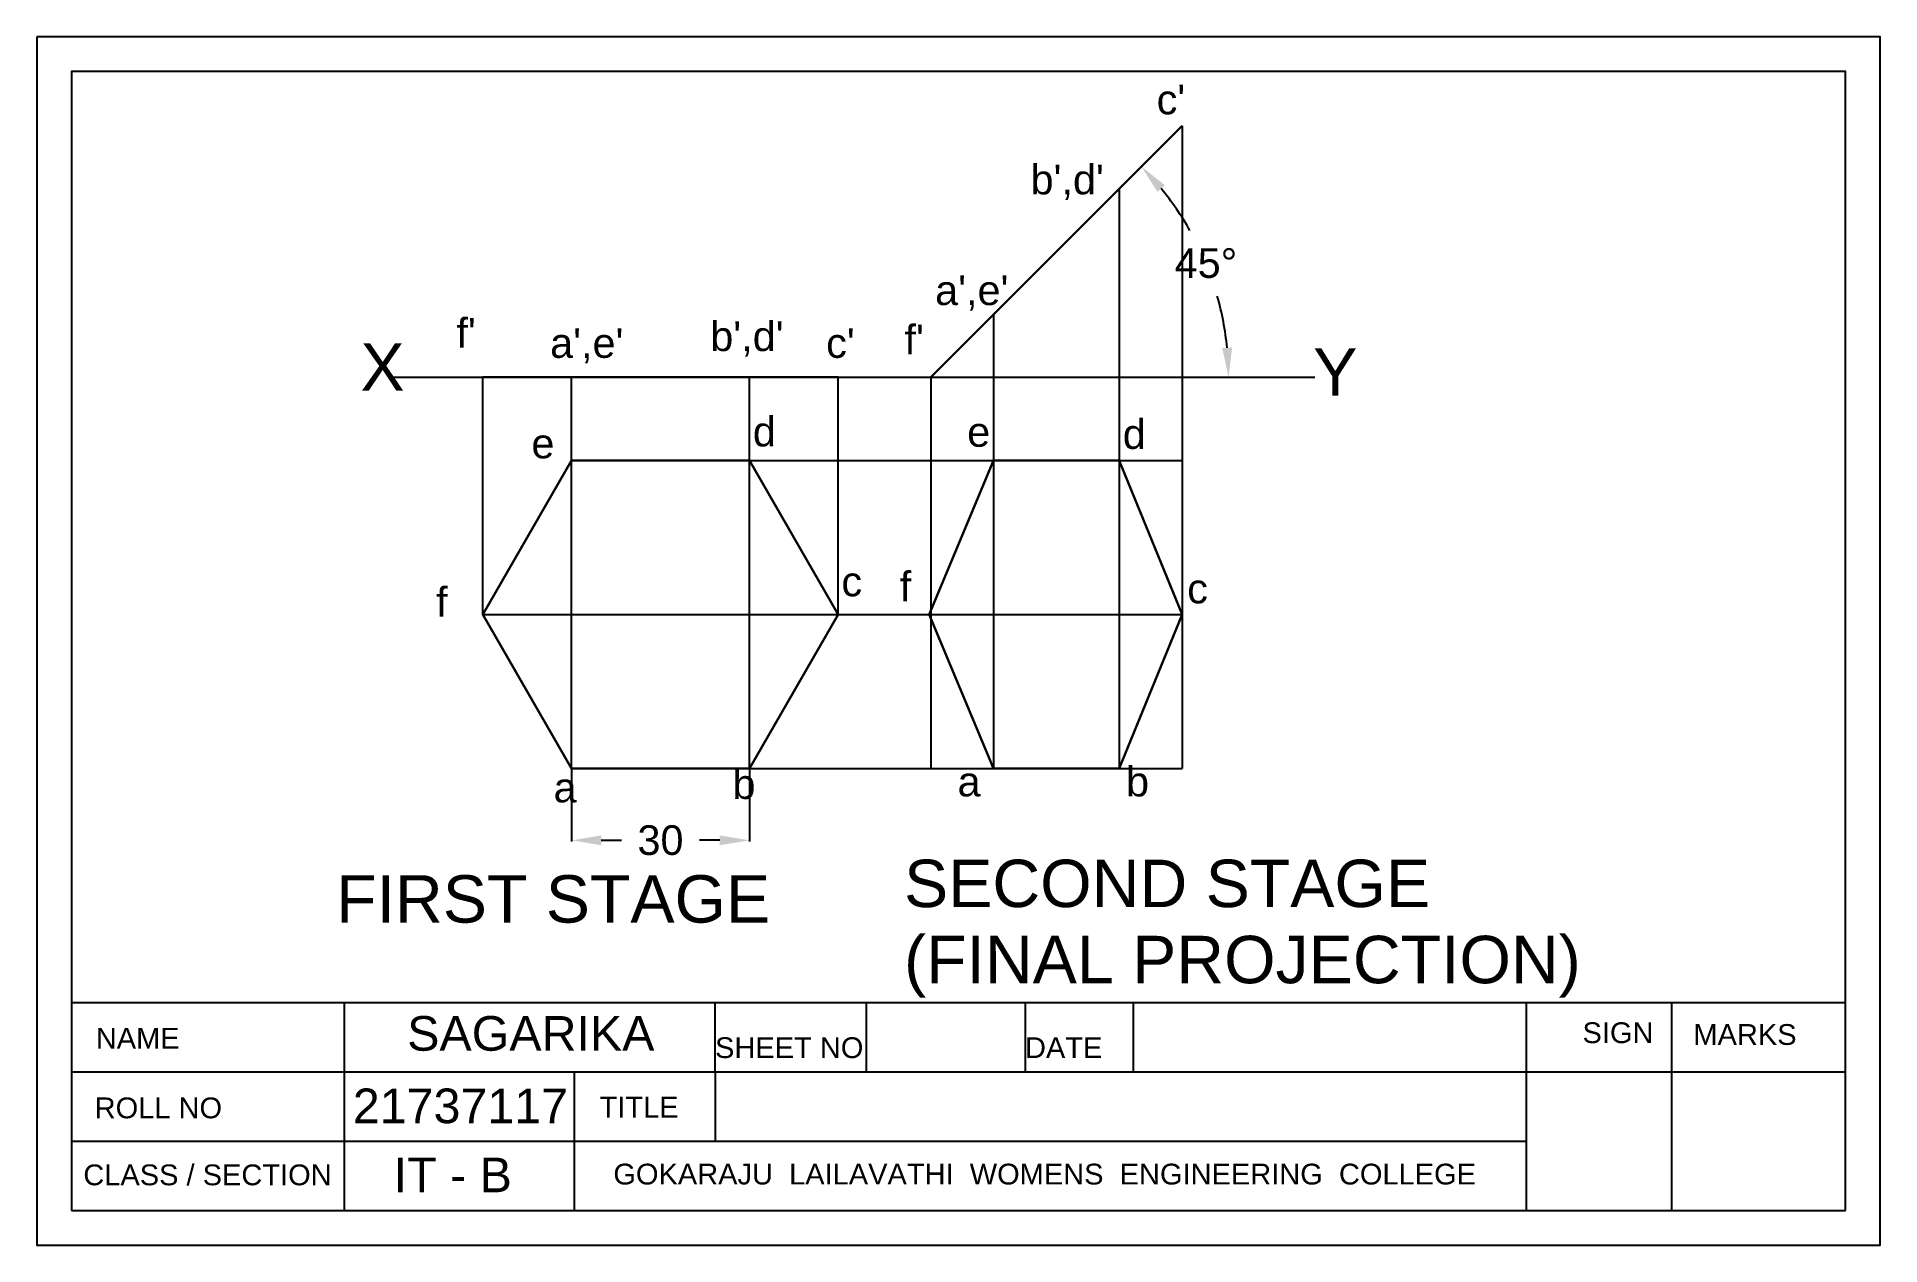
# Model space of a CAD drawing. Header units: millimetres. Extents: x 0 to 266, y 0 to 174.
import ezdxf

# ---------------------------------------------------------------- set-up
doc = ezdxf.new("R2010")
doc.units = ezdxf.units.MM
doc.header["$MEASUREMENT"] = 0
doc.header["$PDMODE"] = 35
doc.styles.get("Standard").update_dxf_attribs({"font": 'arial.ttf'})
doc.dimstyles.get("Standard").update_dxf_attribs({"dimtxt": 5, "dimasz": 5, "dimexe": 0.18, "dimexo": 0.0625, "dimgap": 3, "dimtad": 0, "dimtih": 1, "dimtoh": 1, "dimdec": 0, "dimzin": 0, "dimdsep": 46, "dimtxsty": 'Standard', "dimcen": 0.09, "dimadec": 0, "dimazin": 0, "dimtfac": 1, "dimtdec": 0, "dimtofl": 0, "dimtmove": 0, "dimatfit": 3, "dimfxl": 1, "dimtolj": 1, "dimtzin": 0, "dimarcsym": 0})

# ---------------------------------------------------------------- blocks, each defined once
blk = doc.blocks.new('*D3')
at = {"color": 0, "lineweight": -2, "transparency": 16777216}
blk.add_line((165.43, 125.26), (172.25, 125.26), dxfattribs=at)
for start, end in [(29.5325, 39.3001), (5.6999, 15.8101)]:
    blk.add_arc((129.08, 125.26), 43.02, start, end, dxfattribs=at)
at = {"color": 0, "transparency": 16777216}
for points in [[(161.84, 152.03), (162.9, 152.99), (159.5, 155.68)], [(172.6, 129.57), (171.17, 129.5), (172.1, 125.26)]]:
    blk.add_solid(points, dxfattribs=at)
at = {"layer": 'Defpoints', "color": 0, "transparency": 16777216}
for p in [(165.38, 161.56), (170.63, 136.4), (51.49, 125.26), (129.08, 125.26), (165.38, 125.26)]:
    blk.add_point(p, dxfattribs=at)
at = {"color": 0, "transparency": 16777216, "insert": (168.83, 141.72), "char_height": 4.278, "attachment_point": 5}
blk.add_mtext('\\A1;45°', dxfattribs=at)
blk = doc.blocks.new('*D4')
at = {"color": 0, "lineweight": -2, "transparency": 16777216}
for p, q in [((77.23, 68.76), (77.23, 58.28)), ((102.89, 68.76), (102.89, 58.28)), ((81.5, 58.43), (84.44, 58.43)), ((98.61, 58.43), (95.68, 58.43))]:
    blk.add_line(p, q, dxfattribs=at)
at = {"color": 0, "transparency": 16777216}
for points in [[(81.5, 59.14), (81.5, 57.72), (77.23, 58.43)], [(98.61, 59.14), (98.61, 57.72), (102.89, 58.43)]]:
    blk.add_solid(points, dxfattribs=at)
at = {"layer": 'Defpoints', "color": 0, "transparency": 16777216}
for p in [(77.23, 68.81), (102.89, 68.81), (102.89, 58.43)]:
    blk.add_point(p, dxfattribs=at)
at = {"color": 0, "transparency": 16777216, "insert": (90.06, 58.43), "char_height": 4.278, "attachment_point": 5}
blk.add_mtext('\\A1;30', dxfattribs=at)
blk = doc.blocks.new('GOKARAJU3')
for p, q in [((5, 169.4), (5, 5)), ((261.19, 169.4), (5, 169.4)), ((261.19, 5), (261.19, 169.4)), ((5, 35), (261.19, 35)), ((44.39, 35), (44.39, 5)), ((97.94, 25), (97.94, 35)), ((119.76, 35), (119.76, 25)), ((142.7, 35), (142.7, 25)), ((158.32, 35), (158.32, 25)), ((215.08, 35), (215.08, 5)), ((236.07, 35), (236.07, 5)), ((5, 25), (261.19, 25)), ((77.59, 25), (77.59, 5)), ((97.94, 25), (97.94, 15)), ((5, 15), (215.08, 15)), ((5, 5), (261.19, 5))]:
    blk.add_line(p, q)
blk.add_lwpolyline([(0, 174.4), (0, 0), (266.19, 0), (266.19, 174.4)], close=True)
at = {"char_height": 3}
for s, width, insert, attachment_point in [('SIGN', 10.7612, (223.21, 32.16), 1), ('MARKS', 16.273, (239.22, 31.9), 1), ('NAME', 15.9424, (8.51, 31.36), 1), ('SHEET NO', 21.0026, (97.94, 30), 1), ('DATE', 14.9315, (142.7, 30), 1), ('ROLL NO', 20.6744, (8.35, 21.31), 1), ('TITLE', 14.1732, (81.27, 21.41), 1), ('CLASS / SECTION', 35.77, (6.71, 11.64), 1), ('GOKARAJU  LAILAVATHI  WOMENS  ENGINEERING  COLLEGE', 147.5066, (145.54, 10.23), 5)]:
    blk.add_mtext_dynamic_manual_height_columns(s, width=width, gutter_width=15, heights=[0], dxfattribs=dict(at, insert=insert, attachment_point=attachment_point))

msp = doc.modelspace()

# ---------------------------------------------------------------- linework, layer by layer
at = {"lineweight": 30}
for p, q in [((129.08, 125.26), (165.38, 161.56)), ((64.39, 125.26), (115.73, 125.26))]:
    msp.add_line(p, q, dxfattribs=at)
for p, q in [((165.38, 161.56), (165.38, 68.81)), ((156.31, 152.48), (156.31, 68.81)), ((138.16, 134.34), (138.16, 68.81)), ((51.49, 125.26), (165.38, 125.26)), ((64.39, 91.04), (64.39, 125.26)), ((77.23, 68.81), (77.23, 125.26)), ((102.89, 68.81), (102.89, 125.26)), ((115.73, 91.04), (115.73, 125.26)), ((129.08, 125.26), (129.08, 68.81)), ((165.38, 125.26), (184.57, 125.26)), ((102.89, 113.27), (165.38, 113.27)), ((64.39, 91.04), (165.38, 91.04)), ((102.89, 68.81), (165.38, 68.81))]:
    msp.add_line(p, q)
at = {"linetype": 'Continuous'}
msp.add_lwpolyline([(5, 35), (261.19, 35), (261.19, 169.4), (5, 169.4)], close=True, dxfattribs=at)
at = {"lineweight": 30}
msp.add_lwpolyline([(102.89, 113.27), (77.23, 113.27), (64.39, 91.04), (77.23, 68.81), (102.89, 68.81), (115.73, 91.04)], close=True, dxfattribs=at)
msp.add_lwpolyline([(138.16, 113.27), (156.31, 113.27), (165.38, 91.04), (156.31, 68.81), (138.16, 68.81), (128.84, 91.04), (138.16, 113.27)], dxfattribs=at)

# ---------------------------------------------------------------- block references
msp.add_blockref('GOKARAJU3', (0, 0))

# ---------------------------------------------------------------- texts
for s, height, p in [("c'", 4.278, (161.71, 163.22)), ("b',d'", 4.278, (143.5, 151.67)), ("a',e'", 4.278, (129.72, 135.69)), ("f'", 4.278, (60.59, 129.54)), ("b',d'", 4.278, (97.25, 129.05)), ("a',e'", 4.278, (74.12, 128.07)), ("c'", 4.278, (113.98, 128.07)), ("f'", 4.278, (125.3, 128.56)), ('X', 6.84, (46.73, 123.33)), ('Y', 6.84, (184.32, 122.59)), ('d', 4.28, (103.4, 115.29)), ('e', 4.28, (134.35, 115.24)), ('d', 4.28, (156.82, 114.93)), ('e', 4.28, (71.42, 113.57)), ('c', 4.28, (116.19, 93.65)), ('f', 4.28, (124.59, 92.94)), ('c', 4.28, (166.12, 92.63)), ('f', 4.28, (57.64, 90.71)), ('b', 4.28, (157.29, 64.77)), ('a', 4.28, (74.62, 63.91)), ('b', 4.28, (100.45, 64.4)), ('a', 4.28, (132.96, 64.77)), ('FIRST STAGE', 6.8444, (43.22, 46.55)), ('SECOND STAGE', 6.8444, (125.23, 48.79)), ('(FINAL PROJECTION)', 6.8444, (125.23, 37.8)), ('SAGARIKA', 5, (53.48, 28.06)), ('21737117', 5, (45.63, 17.6)), ('IT - B', 5, (51.53, 7.63))]:
    msp.add_text(s, height=height).set_placement(p)

# ---------------------------------------------------------------- dimensions: what is measured, and where the dimension line sits
dim = msp.add_angular_dim_2l(base=(170.63, 136.4), line1=((51.49, 125.26), (165.38, 125.26)), line2=((129.08, 125.26), (165.38, 161.56)), dimstyle='Standard', override={"dimscale": 0.855556, "dimlfac": 1.16883})
dim.commit()
dim.dimension.update_dxf_attribs({"geometry": '*D3', "text_midpoint": (168.83, 141.72)})
dim = msp.add_linear_dim(base=(102.89, 58.43), p1=(77.23, 68.81), p2=(102.89, 68.81), dimstyle='Standard', override={"dimscale": 0.855556, "dimlfac": 1.16883})
dim.commit()
dim.dimension.update_dxf_attribs({"geometry": '*D4', "text_midpoint": (90.06, 58.43)})

doc.saveas('drawing.dxf')
